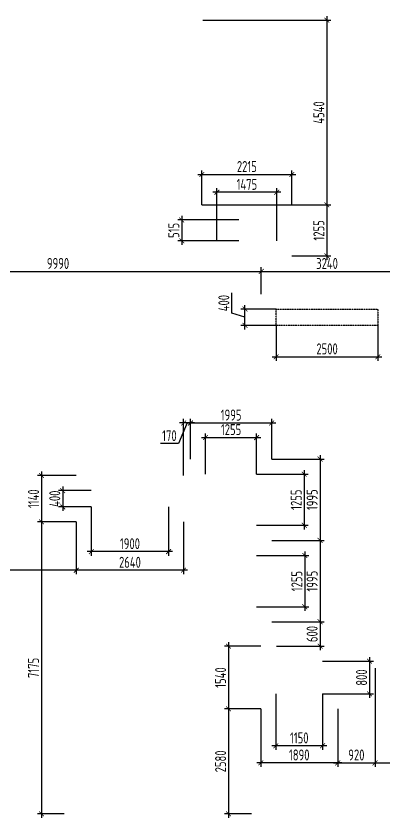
# Model space of a CAD drawing. Header units: millimetres. Extents: x -350007 to 535970, y -888 to 133718.
# Drawn here: x 509301 to 518349, y 66746 to 86451 of the extents above; entities that cross this region are included whole.
import ezdxf

# ---------------------------------------------------------------- set-up
doc = ezdxf.new("R2010")
doc.units = ezdxf.units.MM
doc.linetypes.add('HIDDEN', pattern=[9.525, 6.35, -3.175])
doc.layers.add('АР_Размеры нов.', color=15, linetype='Continuous', lineweight=0)
doc.layers.add('М_шахты ВЕ на покрытии', color=30, linetype='Continuous')
doc.styles.add('ISOCPEUR', font='isocpeur.ttf', dxfattribs={"width": 0.7})
doc.dimstyles.new('R_100', dxfattribs={"dimtxt": 270, "dimasz": 120, "dimexe": 100, "dimexo": 0, "dimgap": 60, "dimtad": 1, "dimdec": 0, "dimrnd": 5, "dimzin": 0, "dimdsep": 46, "dimtxsty": 'ISOCPEUR', "dimblk": 'ARCHTICK', "dimcen": 0, "dimdle": 100, "dimclrd": 256, "dimclre": 256, "dimclrt": 256, "dimadec": 0, "dimazin": 0, "dimtfac": 2, "dimtdec": 0, "dimtofl": 0, "dimtmove": 1, "dimatfit": 3, "dimfxl": 1, "dimtvp": 3, "dimtolj": 1, "dimtzin": 0, "dimarcsym": 0})

# ---------------------------------------------------------------- blocks, each defined once
blk = doc.blocks.new('_ArchTick')
at = {"color": 0, "linetype": 'ByBlock', "const_width": 0.15}
blk.add_lwpolyline([(-0.5, -0.5), (0.5, 0.5)], dxfattribs=at)
blk = doc.blocks.new('*D3472')
at = {"layer": 'АР_Размеры нов.', "lineweight": -2, "transparency": 16777216}
for p, q in [((505337, 79620), (505337, 80276)), ((515330, 79620), (515330, 80276)), ((505237, 80176), (515430, 80176))]:
    blk.add_line(p, q, dxfattribs=at)
at = {"layer": 'АР_Размеры нов.', "lineweight": -2, "transparency": 16777216, "xscale": 120, "yscale": 120, "zscale": 120, "rotation": 180}
blk.add_blockref('_ArchTick', (505337, 80176), dxfattribs=at)
at = {"layer": 'АР_Размеры нов.', "lineweight": -2, "transparency": 16777216, "xscale": 120, "yscale": 120, "zscale": 120}
blk.add_blockref('_ArchTick', (515330, 80176), dxfattribs=at)
at = {"layer": 'АР_Размеры нов.', "transparency": 16777216, "insert": (510334, 80371), "char_height": 270, "attachment_point": 5, "style": 'ISOCPEUR'}
blk.add_mtext('\\A1;9990', dxfattribs=at)
blk = doc.blocks.new('*D3473')
at = {"layer": 'АР_Размеры нов.', "lineweight": -2, "transparency": 16777216}
for p, q in [((515330, 79620), (515330, 80276)), ((518568, 79620), (518568, 80276)), ((515230, 80176), (518668, 80176))]:
    blk.add_line(p, q, dxfattribs=at)
at = {"layer": 'АР_Размеры нов.', "lineweight": -2, "transparency": 16777216, "xscale": 120, "yscale": 120, "zscale": 120, "rotation": 180}
blk.add_blockref('_ArchTick', (515330, 80176), dxfattribs=at)
at = {"layer": 'АР_Размеры нов.', "lineweight": -2, "transparency": 16777216, "xscale": 120, "yscale": 120, "zscale": 120}
blk.add_blockref('_ArchTick', (518568, 80176), dxfattribs=at)
at = {"layer": 'АР_Размеры нов.', "transparency": 16777216, "insert": (516949, 80371), "char_height": 270, "attachment_point": 5, "style": 'ISOCPEUR'}
blk.add_mtext('\\A1;3240', dxfattribs=at)
blk = doc.blocks.new('*D3543')
at = {"layer": 'АР_Размеры нов.', "lineweight": -2, "transparency": 16777216}
for p, q in [((513894, 86351), (517043, 86351)), ((516943, 86451), (516943, 81710)), ((513870, 81810), (517043, 81810))]:
    blk.add_line(p, q, dxfattribs=at)
at = {"layer": 'АР_Размеры нов.', "lineweight": -2, "transparency": 16777216, "xscale": 120, "yscale": 120, "zscale": 120}
for p, rotation in [((516943, 86351), 90), ((516943, 81810), 270)]:
    blk.add_blockref('_ArchTick', p, dxfattribs=dict(at, rotation=rotation))
at = {"layer": 'АР_Размеры нов.', "transparency": 16777216, "insert": (516748, 84080), "char_height": 270, "attachment_point": 5, "rotation": 90, "style": 'ISOCPEUR'}
blk.add_mtext('\\A1;4540', dxfattribs=at)
blk = doc.blocks.new('*D3544')
at = {"layer": 'АР_Размеры нов.', "lineweight": -2, "transparency": 16777216}
for p, q in [((513870, 81810), (517043, 81810)), ((516943, 81910), (516943, 80457)), ((516083, 80557), (517043, 80557))]:
    blk.add_line(p, q, dxfattribs=at)
at = {"layer": 'АР_Размеры нов.', "lineweight": -2, "transparency": 16777216, "xscale": 120, "yscale": 120, "zscale": 120}
for p, rotation in [((516943, 81810), 90), ((516943, 80557), 270)]:
    blk.add_blockref('_ArchTick', p, dxfattribs=dict(at, rotation=rotation))
at = {"layer": 'АР_Размеры нов.', "transparency": 16777216, "insert": (516748, 81183), "char_height": 270, "attachment_point": 5, "rotation": 90, "style": 'ISOCPEUR'}
blk.add_mtext('\\A1;1255', dxfattribs=at)
blk = doc.blocks.new('*D3545')
at = {"layer": 'АР_Размеры нов.', "lineweight": -2, "transparency": 16777216}
for p, q in [((514778, 81440), (513276, 81440)), ((513376, 81540), (513376, 80827)), ((514778, 80927), (513276, 80927))]:
    blk.add_line(p, q, dxfattribs=at)
at = {"layer": 'АР_Размеры нов.', "lineweight": -2, "transparency": 16777216, "xscale": 120, "yscale": 120, "zscale": 120}
for p, rotation in [((513376, 81440), 90), ((513376, 80927), 270)]:
    blk.add_blockref('_ArchTick', p, dxfattribs=dict(at, rotation=rotation))
at = {"layer": 'АР_Размеры нов.', "transparency": 16777216, "insert": (513181, 81183), "char_height": 270, "attachment_point": 5, "rotation": 90, "style": 'ISOCPEUR'}
blk.add_mtext('\\A1;515', dxfattribs=at)
blk = doc.blocks.new('*D3546')
at = {"layer": 'АР_Размеры нов.', "lineweight": -2, "transparency": 16777216}
for p, q in [((514240, 80927), (514240, 82220)), ((515713, 80927), (515713, 82220)), ((515813, 82120), (514140, 82120))]:
    blk.add_line(p, q, dxfattribs=at)
at = {"layer": 'АР_Размеры нов.', "lineweight": -2, "transparency": 16777216, "xscale": 120, "yscale": 120, "zscale": 120, "rotation": 180}
blk.add_blockref('_ArchTick', (514240, 82120), dxfattribs=at)
at = {"layer": 'АР_Размеры нов.', "lineweight": -2, "transparency": 16777216, "xscale": 120, "yscale": 120, "zscale": 120}
blk.add_blockref('_ArchTick', (515713, 82120), dxfattribs=at)
at = {"layer": 'АР_Размеры нов.', "transparency": 16777216, "insert": (514977, 82315), "char_height": 270, "attachment_point": 5, "style": 'ISOCPEUR'}
blk.add_mtext('\\A1;1475', dxfattribs=at)
blk = doc.blocks.new('*D3549')
at = {"layer": 'АР_Размеры нов.', "lineweight": -2, "transparency": 16777216}
for p, q in [((514606, 79148), (514606, 79646)), ((515700, 79250), (514831, 79250)), ((514931, 78750), (514931, 79350)), ((514931, 79050), (514606, 79148)), ((515700, 78850), (514831, 78850))]:
    blk.add_line(p, q, dxfattribs=at)
at = {"layer": 'АР_Размеры нов.', "lineweight": -2, "transparency": 16777216, "xscale": 120, "yscale": 120, "zscale": 120}
for p, rotation in [((514931, 79250), 90), ((514931, 78850), 270)]:
    blk.add_blockref('_ArchTick', p, dxfattribs=dict(at, rotation=rotation))
at = {"layer": 'АР_Размеры нов.', "transparency": 16777216, "insert": (514411, 79397), "char_height": 270, "attachment_point": 5, "rotation": 90, "style": 'ISOCPEUR'}
blk.add_mtext('\\A1;400', dxfattribs=at)
blk = doc.blocks.new('*D3550')
at = {"layer": 'АР_Размеры нов.', "lineweight": -2, "transparency": 16777216}
for p, q in [((515700, 78850), (515700, 77977)), ((518198, 78850), (518198, 77977)), ((515600, 78077), (518298, 78077))]:
    blk.add_line(p, q, dxfattribs=at)
at = {"layer": 'АР_Размеры нов.', "lineweight": -2, "transparency": 16777216, "xscale": 120, "yscale": 120, "zscale": 120, "rotation": 180}
blk.add_blockref('_ArchTick', (515700, 78077), dxfattribs=at)
at = {"layer": 'АР_Размеры нов.', "lineweight": -2, "transparency": 16777216, "xscale": 120, "yscale": 120, "zscale": 120}
blk.add_blockref('_ArchTick', (518198, 78077), dxfattribs=at)
at = {"layer": 'АР_Размеры нов.', "transparency": 16777216, "insert": (516949, 78272), "char_height": 270, "attachment_point": 5, "style": 'ISOCPEUR'}
blk.add_mtext('\\A1;2500', dxfattribs=at)
blk = doc.blocks.new('*D3560')
at = {"layer": 'АР_Размеры нов.', "lineweight": -2, "transparency": 16777216}
for p, q in [((510782, 75160), (509826, 75160)), ((509926, 75260), (509926, 73920)), ((510782, 74020), (509826, 74020))]:
    blk.add_line(p, q, dxfattribs=at)
at = {"layer": 'АР_Размеры нов.', "lineweight": -2, "transparency": 16777216, "xscale": 120, "yscale": 120, "zscale": 120}
for p, rotation in [((509926, 75160), 90), ((509926, 74020), 270)]:
    blk.add_blockref('_ArchTick', p, dxfattribs=dict(at, rotation=rotation))
at = {"layer": 'АР_Размеры нов.', "transparency": 16777216, "insert": (509731, 74590), "char_height": 270, "attachment_point": 5, "rotation": 90, "style": 'ISOCPEUR'}
blk.add_mtext('\\A1;1140', dxfattribs=at)
blk = doc.blocks.new('*D3561')
at = {"layer": 'АР_Размеры нов.', "lineweight": -2, "transparency": 16777216}
for p, q in [((509926, 74120), (509926, 66746)), ((510782, 74020), (509826, 74020)), ((510481, 66846), (509826, 66846))]:
    blk.add_line(p, q, dxfattribs=at)
at = {"layer": 'АР_Размеры нов.', "lineweight": -2, "transparency": 16777216, "xscale": 120, "yscale": 120, "zscale": 120}
for p, rotation in [((509926, 74020), 90), ((509926, 66846), 270)]:
    blk.add_blockref('_ArchTick', p, dxfattribs=dict(at, rotation=rotation))
at = {"layer": 'АР_Размеры нов.', "transparency": 16777216, "insert": (509731, 70433), "char_height": 270, "attachment_point": 5, "rotation": 90, "style": 'ISOCPEUR'}
blk.add_mtext('\\A1;7175', dxfattribs=at)
blk = doc.blocks.new('*D3562')
at = {"layer": 'АР_Размеры нов.', "lineweight": -2, "transparency": 16777216}
for p, q in [((510449, 74890), (510449, 74290)), ((511152, 74790), (510349, 74790)), ((511152, 74390), (510349, 74390))]:
    blk.add_line(p, q, dxfattribs=at)
at = {"layer": 'АР_Размеры нов.', "lineweight": -2, "transparency": 16777216, "xscale": 120, "yscale": 120, "zscale": 120}
for p, rotation in [((510449, 74790), 90), ((510449, 74390), 270)]:
    blk.add_blockref('_ArchTick', p, dxfattribs=dict(at, rotation=rotation))
at = {"layer": 'АР_Размеры нов.', "transparency": 16777216, "insert": (510254, 74590), "char_height": 270, "attachment_point": 5, "rotation": 90, "style": 'ISOCPEUR'}
blk.add_mtext('\\A1;400', dxfattribs=at)
blk = doc.blocks.new('*D3563')
at = {"layer": 'АР_Размеры нов.', "lineweight": -2, "transparency": 16777216}
for p, q in [((511152, 74390), (511152, 73190)), ((513051, 74390), (513051, 73190)), ((513151, 73290), (511052, 73290))]:
    blk.add_line(p, q, dxfattribs=at)
at = {"layer": 'АР_Размеры нов.', "lineweight": -2, "transparency": 16777216, "xscale": 120, "yscale": 120, "zscale": 120, "rotation": 180}
blk.add_blockref('_ArchTick', (511152, 73290), dxfattribs=at)
at = {"layer": 'АР_Размеры нов.', "lineweight": -2, "transparency": 16777216, "xscale": 120, "yscale": 120, "zscale": 120}
blk.add_blockref('_ArchTick', (513051, 73290), dxfattribs=at)
at = {"layer": 'АР_Размеры нов.', "transparency": 16777216, "insert": (512102, 73485), "char_height": 270, "attachment_point": 5, "style": 'ISOCPEUR'}
blk.add_mtext('\\A1;1900', dxfattribs=at)
blk = doc.blocks.new('*D3564')
at = {"layer": 'АР_Размеры нов.', "lineweight": -2, "transparency": 16777216}
for p, q in [((510782, 74020), (510782, 72733)), ((513421, 74020), (513421, 72733)), ((513521, 72833), (510682, 72833))]:
    blk.add_line(p, q, dxfattribs=at)
at = {"layer": 'АР_Размеры нов.', "lineweight": -2, "transparency": 16777216, "xscale": 120, "yscale": 120, "zscale": 120, "rotation": 180}
blk.add_blockref('_ArchTick', (510782, 72833), dxfattribs=at)
at = {"layer": 'АР_Размеры нов.', "lineweight": -2, "transparency": 16777216, "xscale": 120, "yscale": 120, "zscale": 120}
blk.add_blockref('_ArchTick', (513421, 72833), dxfattribs=at)
at = {"layer": 'АР_Размеры нов.', "transparency": 16777216, "insert": (512102, 73028), "char_height": 270, "attachment_point": 5, "style": 'ISOCPEUR'}
blk.add_mtext('\\A1;2640', dxfattribs=at)
blk = doc.blocks.new('*D3565')
at = {"layer": 'АР_Размеры нов.', "lineweight": -2, "transparency": 16777216}
for p, q in [((502569, 73971), (502569, 72733)), ((510782, 74020), (510782, 72733)), ((510882, 72833), (502469, 72833))]:
    blk.add_line(p, q, dxfattribs=at)
at = {"layer": 'АР_Размеры нов.', "lineweight": -2, "transparency": 16777216, "xscale": 120, "yscale": 120, "zscale": 120, "rotation": 180}
blk.add_blockref('_ArchTick', (502569, 72833), dxfattribs=at)
at = {"layer": 'АР_Размеры нов.', "lineweight": -2, "transparency": 16777216, "xscale": 120, "yscale": 120, "zscale": 120}
blk.add_blockref('_ArchTick', (510782, 72833), dxfattribs=at)
at = {"layer": 'АР_Размеры нов.', "transparency": 16777216, "insert": (506676, 73028), "char_height": 270, "attachment_point": 5, "style": 'ISOCPEUR'}
blk.add_mtext('\\A1;8215', dxfattribs=at)
blk = doc.blocks.new('*D3575')
at = {"layer": 'АР_Размеры нов.', "lineweight": -2, "transparency": 16777216}
for p, q in [((513861, 76093), (515317, 76093)), ((513961, 75193), (513961, 76193)), ((515217, 75193), (515217, 76193))]:
    blk.add_line(p, q, dxfattribs=at)
at = {"layer": 'АР_Размеры нов.', "lineweight": -2, "transparency": 16777216, "xscale": 120, "yscale": 120, "zscale": 120, "rotation": 180}
blk.add_blockref('_ArchTick', (513961, 76093), dxfattribs=at)
at = {"layer": 'АР_Размеры нов.', "lineweight": -2, "transparency": 16777216, "xscale": 120, "yscale": 120, "zscale": 120}
blk.add_blockref('_ArchTick', (515217, 76093), dxfattribs=at)
at = {"layer": 'АР_Размеры нов.', "transparency": 16777216, "insert": (514589, 76288), "char_height": 270, "attachment_point": 5, "style": 'ISOCPEUR'}
blk.add_mtext('\\A1;1255', dxfattribs=at)
blk = doc.blocks.new('*D3576')
at = {"layer": 'АР_Размеры нов.', "lineweight": -2, "transparency": 16777216}
for p, q in [((513591, 75563), (513591, 76551)), ((515587, 75563), (515587, 76551)), ((513491, 76451), (515687, 76451))]:
    blk.add_line(p, q, dxfattribs=at)
at = {"layer": 'АР_Размеры нов.', "lineweight": -2, "transparency": 16777216, "xscale": 120, "yscale": 120, "zscale": 120, "rotation": 180}
blk.add_blockref('_ArchTick', (513591, 76451), dxfattribs=at)
at = {"layer": 'АР_Размеры нов.', "lineweight": -2, "transparency": 16777216, "xscale": 120, "yscale": 120, "zscale": 120}
blk.add_blockref('_ArchTick', (515587, 76451), dxfattribs=at)
at = {"layer": 'АР_Размеры нов.', "transparency": 16777216, "insert": (514589, 76646), "char_height": 270, "attachment_point": 5, "style": 'ISOCPEUR'}
blk.add_mtext('\\A1;1995', dxfattribs=at)
blk = doc.blocks.new('*D3577')
at = {"layer": 'АР_Размеры нов.', "lineweight": -2, "transparency": 16777216}
for p, q in [((513421, 75160), (513421, 76551)), ((513591, 75563), (513591, 76551)), ((513506, 76451), (513292, 75944)), ((513691, 76451), (513321, 76451)), ((513292, 75944), (512851, 75944))]:
    blk.add_line(p, q, dxfattribs=at)
at = {"layer": 'АР_Размеры нов.', "lineweight": -2, "transparency": 16777216, "xscale": 120, "yscale": 120, "zscale": 120, "rotation": 180}
blk.add_blockref('_ArchTick', (513421, 76451), dxfattribs=at)
at = {"layer": 'АР_Размеры нов.', "lineweight": -2, "transparency": 16777216, "xscale": 120, "yscale": 120, "zscale": 120}
blk.add_blockref('_ArchTick', (513591, 76451), dxfattribs=at)
at = {"layer": 'АР_Размеры нов.', "transparency": 16777216, "insert": (513072, 76139), "char_height": 270, "attachment_point": 5, "style": 'ISOCPEUR'}
blk.add_mtext('\\A1;170', dxfattribs=at)
blk = doc.blocks.new('*D3578')
at = {"layer": 'АР_Размеры нов.', "lineweight": -2, "transparency": 16777216}
for p, q in [((516387, 75293), (516387, 73837)), ((515217, 75193), (516487, 75193)), ((515217, 73937), (516487, 73937))]:
    blk.add_line(p, q, dxfattribs=at)
at = {"layer": 'АР_Размеры нов.', "lineweight": -2, "transparency": 16777216, "xscale": 120, "yscale": 120, "zscale": 120}
for p, rotation in [((516387, 75193), 90), ((516387, 73937), 270)]:
    blk.add_blockref('_ArchTick', p, dxfattribs=dict(at, rotation=rotation))
at = {"layer": 'АР_Размеры нов.', "transparency": 16777216, "insert": (516192, 74565), "char_height": 270, "attachment_point": 5, "rotation": 90, "style": 'ISOCPEUR'}
blk.add_mtext('\\A1;1255', dxfattribs=at)
blk = doc.blocks.new('*D3579')
at = {"layer": 'АР_Размеры нов.', "lineweight": -2, "transparency": 16777216}
for p, q in [((515587, 75563), (516877, 75563)), ((516777, 75663), (516777, 73467)), ((515587, 73567), (516877, 73567))]:
    blk.add_line(p, q, dxfattribs=at)
at = {"layer": 'АР_Размеры нов.', "lineweight": -2, "transparency": 16777216, "xscale": 120, "yscale": 120, "zscale": 120}
for p, rotation in [((516777, 75563), 90), ((516777, 73567), 270)]:
    blk.add_blockref('_ArchTick', p, dxfattribs=dict(at, rotation=rotation))
at = {"layer": 'АР_Размеры нов.', "transparency": 16777216, "insert": (516582, 74565), "char_height": 270, "attachment_point": 5, "rotation": 90, "style": 'ISOCPEUR'}
blk.add_mtext('\\A1;1995', dxfattribs=at)
blk = doc.blocks.new('*D3580')
at = {"layer": 'АР_Размеры нов.', "lineweight": -2, "transparency": 16777216}
for p, q in [((515587, 73563), (516877, 73563)), ((516777, 73663), (516777, 71467)), ((515587, 71567), (516877, 71567))]:
    blk.add_line(p, q, dxfattribs=at)
at = {"layer": 'АР_Размеры нов.', "lineweight": -2, "transparency": 16777216, "xscale": 120, "yscale": 120, "zscale": 120}
for p, rotation in [((516777, 73563), 90), ((516777, 71567), 270)]:
    blk.add_blockref('_ArchTick', p, dxfattribs=dict(at, rotation=rotation))
at = {"layer": 'АР_Размеры нов.', "transparency": 16777216, "insert": (516582, 72565), "char_height": 270, "attachment_point": 5, "rotation": 90, "style": 'ISOCPEUR'}
blk.add_mtext('\\A1;1995', dxfattribs=at)
blk = doc.blocks.new('*D3581')
at = {"layer": 'АР_Размеры нов.', "lineweight": -2, "transparency": 16777216}
for p, q in [((515587, 71567), (516877, 71567)), ((516777, 71667), (516777, 70866)), ((515703, 70966), (516877, 70966))]:
    blk.add_line(p, q, dxfattribs=at)
at = {"layer": 'АР_Размеры нов.', "lineweight": -2, "transparency": 16777216, "xscale": 120, "yscale": 120, "zscale": 120}
for p, rotation in [((516777, 71567), 90), ((516777, 70966), 270)]:
    blk.add_blockref('_ArchTick', p, dxfattribs=dict(at, rotation=rotation))
at = {"layer": 'АР_Размеры нов.', "transparency": 16777216, "insert": (516582, 71266), "char_height": 270, "attachment_point": 5, "rotation": 90, "style": 'ISOCPEUR'}
blk.add_mtext('\\A1;600', dxfattribs=at)
blk = doc.blocks.new('*D3582')
at = {"layer": 'АР_Размеры нов.', "lineweight": -2, "transparency": 16777216}
for p, q in [((515320, 70966), (514426, 70966)), ((514526, 71066), (514526, 69326)), ((515320, 69426), (514426, 69426))]:
    blk.add_line(p, q, dxfattribs=at)
at = {"layer": 'АР_Размеры нов.', "lineweight": -2, "transparency": 16777216, "xscale": 120, "yscale": 120, "zscale": 120}
for p, rotation in [((514526, 70966), 90), ((514526, 69426), 270)]:
    blk.add_blockref('_ArchTick', p, dxfattribs=dict(at, rotation=rotation))
at = {"layer": 'АР_Размеры нов.', "transparency": 16777216, "insert": (514331, 70196), "char_height": 270, "attachment_point": 5, "rotation": 90, "style": 'ISOCPEUR'}
blk.add_mtext('\\A1;1540', dxfattribs=at)
blk = doc.blocks.new('*D3583')
at = {"layer": 'АР_Размеры нов.', "lineweight": -2, "transparency": 16777216}
for p, q in [((515320, 69426), (514426, 69426)), ((514526, 69526), (514526, 66746)), ((515089, 66846), (514426, 66846))]:
    blk.add_line(p, q, dxfattribs=at)
at = {"layer": 'АР_Размеры нов.', "lineweight": -2, "transparency": 16777216, "xscale": 120, "yscale": 120, "zscale": 120}
for p, rotation in [((514526, 69426), 90), ((514526, 66846), 270)]:
    blk.add_blockref('_ArchTick', p, dxfattribs=dict(at, rotation=rotation))
at = {"layer": 'АР_Размеры нов.', "transparency": 16777216, "insert": (514331, 68136), "char_height": 270, "attachment_point": 5, "rotation": 90, "style": 'ISOCPEUR'}
blk.add_mtext('\\A1;2580', dxfattribs=at)
blk = doc.blocks.new('*D3584')
at = {"layer": 'АР_Размеры нов.', "lineweight": -2, "transparency": 16777216}
for p, q in [((515690, 69796), (515690, 68418)), ((516840, 69796), (516840, 68418)), ((516940, 68518), (515590, 68518))]:
    blk.add_line(p, q, dxfattribs=at)
at = {"layer": 'АР_Размеры нов.', "lineweight": -2, "transparency": 16777216, "xscale": 120, "yscale": 120, "zscale": 120, "rotation": 180}
blk.add_blockref('_ArchTick', (515690, 68518), dxfattribs=at)
at = {"layer": 'АР_Размеры нов.', "lineweight": -2, "transparency": 16777216, "xscale": 120, "yscale": 120, "zscale": 120}
blk.add_blockref('_ArchTick', (516840, 68518), dxfattribs=at)
at = {"layer": 'АР_Размеры нов.', "transparency": 16777216, "insert": (516265, 68713), "char_height": 270, "attachment_point": 5, "style": 'ISOCPEUR'}
blk.add_mtext('\\A1;1150', dxfattribs=at)
blk = doc.blocks.new('*D3585')
at = {"layer": 'АР_Размеры нов.', "lineweight": -2, "transparency": 16777216}
for p, q in [((515320, 69426), (515320, 67999)), ((517210, 69426), (517210, 67999)), ((517310, 68099), (515220, 68099))]:
    blk.add_line(p, q, dxfattribs=at)
at = {"layer": 'АР_Размеры нов.', "lineweight": -2, "transparency": 16777216, "xscale": 120, "yscale": 120, "zscale": 120, "rotation": 180}
blk.add_blockref('_ArchTick', (515320, 68099), dxfattribs=at)
at = {"layer": 'АР_Размеры нов.', "lineweight": -2, "transparency": 16777216, "xscale": 120, "yscale": 120, "zscale": 120}
blk.add_blockref('_ArchTick', (517210, 68099), dxfattribs=at)
at = {"layer": 'АР_Размеры нов.', "transparency": 16777216, "insert": (516265, 68294), "char_height": 270, "attachment_point": 5, "style": 'ISOCPEUR'}
blk.add_mtext('\\A1;1890', dxfattribs=at)
blk = doc.blocks.new('*D3586')
at = {"layer": 'АР_Размеры нов.', "lineweight": -2, "transparency": 16777216}
for p, q in [((518129, 70425), (518129, 67999)), ((517210, 69426), (517210, 67999)), ((517110, 68099), (518229, 68099))]:
    blk.add_line(p, q, dxfattribs=at)
at = {"layer": 'АР_Размеры нов.', "lineweight": -2, "transparency": 16777216, "xscale": 120, "yscale": 120, "zscale": 120, "rotation": 180}
blk.add_blockref('_ArchTick', (517210, 68099), dxfattribs=at)
at = {"layer": 'АР_Размеры нов.', "lineweight": -2, "transparency": 16777216, "xscale": 120, "yscale": 120, "zscale": 120}
blk.add_blockref('_ArchTick', (518129, 68099), dxfattribs=at)
at = {"layer": 'АР_Размеры нов.', "transparency": 16777216, "insert": (517670, 68294), "char_height": 270, "attachment_point": 5, "style": 'ISOCPEUR'}
blk.add_mtext('\\A1;920', dxfattribs=at)
blk = doc.blocks.new('*D3587')
at = {"layer": 'АР_Размеры нов.', "lineweight": -2, "transparency": 16777216}
for p, q in [((518129, 70425), (518129, 67999)), ((519469, 70425), (519469, 67999)), ((518029, 68099), (519569, 68099))]:
    blk.add_line(p, q, dxfattribs=at)
at = {"layer": 'АР_Размеры нов.', "lineweight": -2, "transparency": 16777216, "xscale": 120, "yscale": 120, "zscale": 120, "rotation": 180}
blk.add_blockref('_ArchTick', (518129, 68099), dxfattribs=at)
at = {"layer": 'АР_Размеры нов.', "lineweight": -2, "transparency": 16777216, "xscale": 120, "yscale": 120, "zscale": 120}
blk.add_blockref('_ArchTick', (519469, 68099), dxfattribs=at)
at = {"layer": 'АР_Размеры нов.', "transparency": 16777216, "insert": (518799, 68294), "char_height": 270, "attachment_point": 5, "style": 'ISOCPEUR'}
blk.add_mtext('\\A1;1340', dxfattribs=at)
blk = doc.blocks.new('*D3589')
at = {"layer": 'АР_Размеры нов.', "lineweight": -2, "transparency": 16777216}
for p, q in [((516840, 70596), (518092, 70596)), ((517992, 70696), (517992, 69696)), ((516840, 69796), (518092, 69796))]:
    blk.add_line(p, q, dxfattribs=at)
at = {"layer": 'АР_Размеры нов.', "lineweight": -2, "transparency": 16777216, "xscale": 120, "yscale": 120, "zscale": 120}
for p, rotation in [((517992, 70596), 90), ((517992, 69796), 270)]:
    blk.add_blockref('_ArchTick', p, dxfattribs=dict(at, rotation=rotation))
at = {"layer": 'АР_Размеры нов.', "transparency": 16777216, "insert": (517797, 70196), "char_height": 270, "attachment_point": 5, "rotation": 90, "style": 'ISOCPEUR'}
blk.add_mtext('\\A1;800', dxfattribs=at)
blk = doc.blocks.new('*D3594')
at = {"layer": 'АР_Размеры нов.', "lineweight": -2, "transparency": 16777216}
for p, q in [((515217, 73193), (516502, 73193)), ((516402, 73293), (516402, 71837)), ((515217, 71937), (516502, 71937))]:
    blk.add_line(p, q, dxfattribs=at)
at = {"layer": 'АР_Размеры нов.', "lineweight": -2, "transparency": 16777216, "xscale": 120, "yscale": 120, "zscale": 120}
for p, rotation in [((516402, 73193), 90), ((516402, 71937), 270)]:
    blk.add_blockref('_ArchTick', p, dxfattribs=dict(at, rotation=rotation))
at = {"layer": 'АР_Размеры нов.', "transparency": 16777216, "insert": (516207, 72565), "char_height": 270, "attachment_point": 5, "rotation": 90, "style": 'ISOCPEUR'}
blk.add_mtext('\\A1;1255', dxfattribs=at)
blk = doc.blocks.new('*D3637')
at = {"layer": 'АР_Размеры нов.', "lineweight": -2, "transparency": 16777216}
for p, q in [((513870, 81810), (513870, 82658)), ((516083, 81810), (516083, 82658)), ((513770, 82558), (516183, 82558))]:
    blk.add_line(p, q, dxfattribs=at)
at = {"layer": 'АР_Размеры нов.', "lineweight": -2, "transparency": 16777216, "xscale": 120, "yscale": 120, "zscale": 120, "rotation": 180}
blk.add_blockref('_ArchTick', (513870, 82558), dxfattribs=at)
at = {"layer": 'АР_Размеры нов.', "lineweight": -2, "transparency": 16777216, "xscale": 120, "yscale": 120, "zscale": 120}
blk.add_blockref('_ArchTick', (516083, 82558), dxfattribs=at)
at = {"layer": 'АР_Размеры нов.', "transparency": 16777216, "insert": (514977, 82753), "char_height": 270, "attachment_point": 5, "style": 'ISOCPEUR'}
blk.add_mtext('\\A1;2215', dxfattribs=at)

msp = doc.modelspace()

# ---------------------------------------------------------------- linework, layer by layer
at = {"layer": 'М_шахты ВЕ на покрытии', "linetype": 'HIDDEN'}
msp.add_lwpolyline([(518197.9, 78850.3), (515699.7, 78850.2), (515699.7, 79250.2), (518197.9, 79250.3)], close=True, dxfattribs=at)

# ---------------------------------------------------------------- dimensions: what is measured, and where the dimension line sits
at = {"layer": 'АР_Размеры нов.'}
for base, p1, p2, picture, middle in [((516943.1, 81809.5), (513893.8, 86350.7), (513870.3, 81809.5), '*D3543', (516748.1, 84080.1)), ((516943.1, 80556.8), (513870.3, 81809.5), (516083.1, 80556.8), '*D3544', (516748.1, 81183.1)), ((513376.5, 80926.8), (514777.9, 81439.5), (514777.9, 80926.8), '*D3545', (513181.5, 81183.1)), ((514930.9, 79250.2), (515699.7, 78850.2), (515699.7, 79250.2), '*D3549', (514410.9, 79207.7)), ((516777.1, 73567.1), (515587.3, 75563.1), (515587.3, 73567.1), '*D3579', (516582.1, 74565.1)), ((516386.6, 73937.1), (515217.3, 75193.1), (515217.3, 73937.1), '*D3578', (516191.6, 74565.1)), ((509925.7, 74020.1), (510782.4, 75160.1), (510782.4, 74020.1), '*D3560', (509730.7, 74590.1)), ((509925.7, 66845.7), (510782.4, 74020.1), (510481.4, 66845.7), '*D3561', (509730.7, 70432.9)), ((516777.1, 71567.1), (515587.3, 73563.1), (515587.3, 71567.1), '*D3580', (516582.1, 72565.1)), ((516402.3, 71937.1), (515217.3, 73193.1), (515217.3, 71937.1), '*D3594', (516207.3, 72565.1)), ((516777.1, 70965.7), (515587.3, 71567.1), (515703.3, 70965.7), '*D3581', (516582.1, 71266.4)), ((514526.1, 69425.7), (515320.4, 70965.7), (515320.4, 69425.7), '*D3582', (514331.1, 70195.7)), ((517991.7, 69795.7), (516840.4, 70595.7), (516840.4, 69795.7), '*D3589', (517796.7, 70195.7)), ((514526.1, 66845.7), (515320.4, 69425.7), (515089.3, 66845.7), '*D3583', (514331.1, 68135.7))]:
    dim = msp.add_linear_dim(base=base, p1=p1, p2=p2, angle=90, dimstyle='R_100', override={"dimpost": '\\X'}, dxfattribs=at)
    dim.commit()
    dim.dimension.update_dxf_attribs({"geometry": picture, "text_midpoint": middle})
for base, p1, p2, picture, middle in [((516083.1, 82558.2), (513870.3, 81809.5), (516083.1, 81809.5), '*D3637', (514976.7, 82753.2)), ((514240.3, 82120), (515713.1, 80926.8), (514240.3, 80926.8), '*D3546', (514976.7, 82315)), ((515329.7, 80175.6), (505337.3, 79620.3), (515329.7, 79620.4), '*D3472', (510333.5, 80370.6)), ((518567.9, 80175.6), (515329.7, 79620.4), (518567.9, 79620.3), '*D3473', (516948.8, 80370.6)), ((518197.9, 78077.1), (515699.7, 78850.4), (518197.9, 78850.3), '*D3550', (516948.8, 78272.1)), ((515587.3, 76450.9), (513591.3, 75563.1), (515587.3, 75563.1), '*D3576', (514589.3, 76645.9)), ((515217.3, 76093), (513961.3, 75193.1), (515217.3, 75193.1), '*D3575', (514589.3, 76288)), ((511152.4, 73290.3), (513050.7, 74390.1), (511152.4, 74390.1), '*D3563', (512101.6, 73485.3)), ((502569.3, 72832.8), (510782.4, 74020.1), (502569.3, 73970.6), '*D3565', (506675.9, 73027.8)), ((510782.4, 72832.8), (513420.7, 74020.2), (510782.4, 74020.2), '*D3564', (512101.6, 73027.8)), ((518129.1, 68098.6), (517210.4, 69425.7), (518129.1, 70424.8), '*D3586', (517669.8, 68293.6)), ((519469.4, 68098.6), (518129.1, 70424.8), (519469.4, 70424.8), '*D3587', (518799.3, 68293.6)), ((515690.4, 68518.1), (516840.4, 69795.7), (515690.4, 69795.7), '*D3584', (516265.4, 68713.1)), ((515320.4, 68098.6), (517210.4, 69425.7), (515320.4, 69425.7), '*D3585', (516265.4, 68293.6))]:
    dim = msp.add_linear_dim(base=base, p1=p1, p2=p2, dimstyle='R_100', override={"dimpost": '\\X'}, dxfattribs=at)
    dim.commit()
    dim.dimension.update_dxf_attribs({"geometry": picture, "text_midpoint": middle})
dim = msp.add_linear_dim(base=(513420.7, 76450.9), p1=(513591.3, 75563.1), p2=(513420.7, 75160.2), dimstyle='R_100', override={"dimpost": '\\X'}, dxfattribs=at)
dim.commit()
dim.dimension.update_dxf_attribs({"geometry": '*D3577', "text_midpoint": (513232.4, 75944.3), "dimtype": 160})
dim = msp.add_linear_dim(base=(510449.2, 74390.1), p1=(511152.4, 74790.1), p2=(511152.4, 74390.1), angle=90, dimstyle='R_100', override={"dimpost": '\\X'}, dxfattribs=at)
dim.commit()
dim.dimension.update_dxf_attribs({"geometry": '*D3562', "text_midpoint": (510449.2, 74590.1), "dimtype": 160})

doc.saveas('drawing.dxf')
